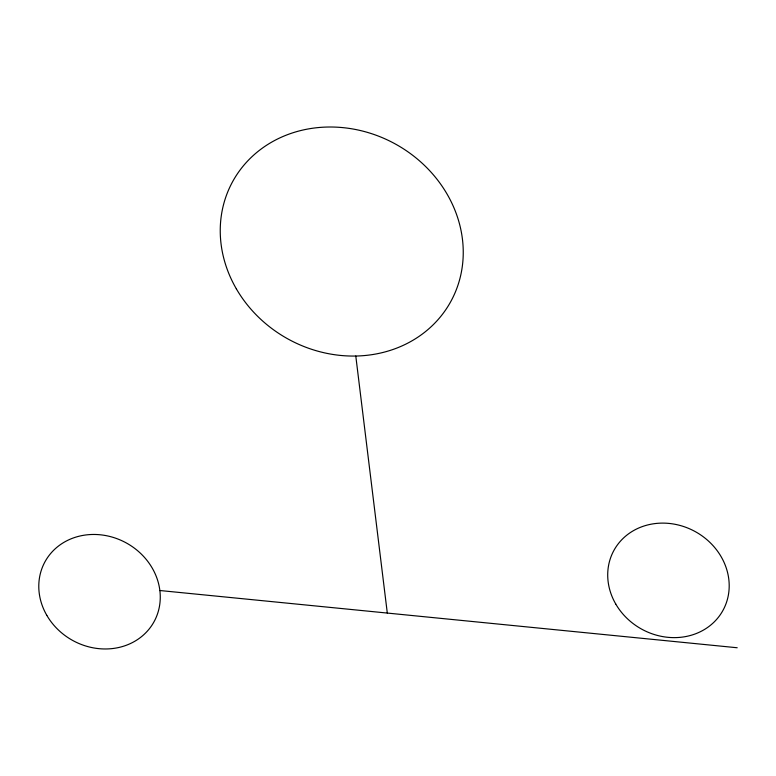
<?xml version="1.0" encoding="UTF-8"?>
<svg xmlns="http://www.w3.org/2000/svg" width="776" height="776" viewBox="0 0 776 776"><rect width="100%" height="100%" fill="white"/><g stroke="black" fill="none" stroke-linecap="round" stroke-linejoin="round"><path stroke-width="1.16" d="M159.866 590.517L737.2 647.756M355.786 356.029L387.302 613.069M236.331 288.817A124.461 111.288 29 0 0 446.772 308.217A124.461 111.288 29 0 0 342.138 127.555A124.461 111.288 29 0 0 236.331 288.817M615.746 604.009A62.235 55.649 29 0 0 720.962 613.719A62.235 55.649 29 0 0 668.64 523.383A62.235 55.649 29 0 0 615.746 604.009M46.822 615.358A62.235 55.649 29 0 0 152.038 625.058A62.235 55.649 29 0 0 99.716 534.732A62.235 55.649 29 0 0 46.822 615.358"/></g></svg>
